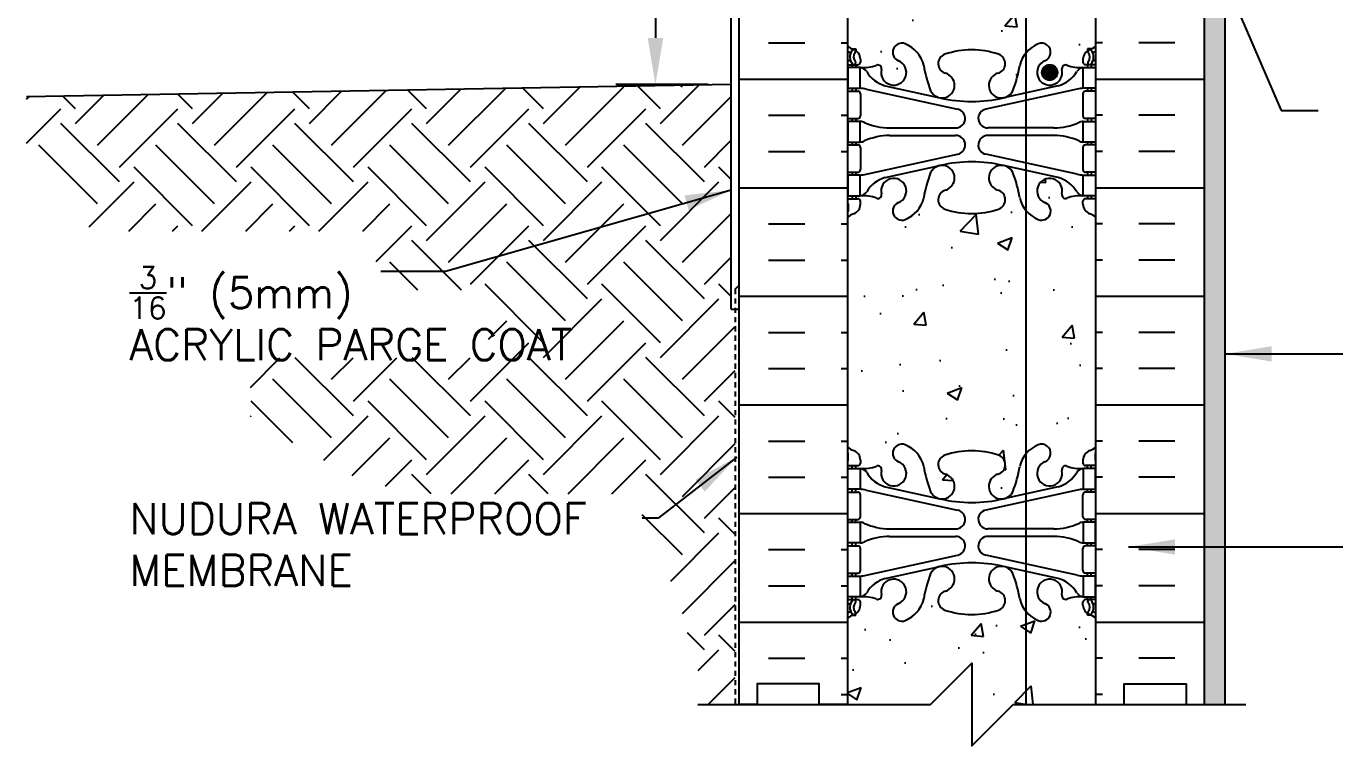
# Model space of a CAD drawing. Header units: inches. Extents: x 82.6 to 144.7, y 72.8 to 143.3.
# Drawn here: x 82.6 to 114.24, y 96.32 to 113.72 of the extents above; entities that cross this region are included whole.
import ezdxf

# ---------------------------------------------------------------- set-up
doc = ezdxf.new("R2010")
doc.units = ezdxf.units.IN
doc.header["$LTSCALE"] = 0.5
doc.header["$MEASUREMENT"] = 0
doc.linetypes.add('DASHED2', pattern=[0.375, 0.25, -0.125])
for name, color, linetype in [('HATCH', 12, 'Continuous'), ('line25', 2, 'Continuous'), ('LINE3', 3, 'Continuous'), ('LINE50', 5, 'Continuous'), ('LINE9', 9, 'Continuous'), ('TEXT', 4, 'Continuous'), ('Web_Edge', 9, 'Continuous')]:
    doc.layers.add(name, color=color, linetype=linetype)
doc.styles.add('DIM', font='romans.shx', dxfattribs={"width": 0.7})
doc.styles.add('ROMANS', font='romans.shx', dxfattribs={"height": 0.75})
doc.dimstyles.new('ext_12', dxfattribs={"dimscale": 12, "dimtxt": 0.09375, "dimasz": 0.09375, "dimexe": 0.09375, "dimexo": 0.0625, "dimgap": 0.0625, "dimtad": 1, "dimdec": 1, "dimzin": 3, "dimdsep": 46, "dimlunit": 4, "dimtxsty": 'DIM', "dimcen": 0.09, "dimdle": 0.09375, "dimclrt": 4, "dimadec": 0, "dimazin": 0, "dimtfac": 1, "dimtdec": 1, "dimtmove": 2, "dimatfit": 3, "dimfxl": 0, "dimfrac": 2, "dimtolj": 1, "dimtzin": 0, "dimarcsym": 0})

# ---------------------------------------------------------------- blocks, each defined once
blk = doc.blocks.new('6 web')
at = {"layer": 'Web_Edge'}
for p, q in [((-2.89, 6.845), (-2.8, 6.845)), ((-2.8, 6.845), (-2.8, 6.803)), ((2.89, 6.845), (2.8, 6.845)), ((2.8, 6.845), (2.8, 6.803)), ((-3, 6.566), (-2.958, 6.566)), ((-3, 6.466), (-2.752, 6.466)), ((-2.89, 6.466), (-2.89, 6.396)), ((-2.8, 6.466), (-2.8, 6.396)), ((-2.69, 6.596), (-2.69, 6.529)), ((2.69, 6.596), (2.69, 6.529)), ((3, 6.466), (2.752, 6.466)), ((2.8, 6.466), (2.8, 6.396)), ((2.89, 6.466), (2.89, 6.396)), ((3, 6.566), (2.958, 6.566)), ((-3, 5.826), (-2.752, 5.826)), ((-2.89, 5.896), (-2.89, 5.826)), ((-2.8, 5.896), (-2.8, 5.826)), ((-2.69, 5.764), (-2.69, 5.229)), ((-2.551, 5.872), (-0.34, 5.391)), ((-2.09, 5.955), (-0.768, 5.665)), ((2.551, 5.872), (0.34, 5.391)), ((2.09, 5.955), (0.768, 5.665)), ((2.69, 5.764), (2.69, 5.229)), ((3, 5.826), (2.752, 5.826)), ((2.8, 5.896), (2.8, 5.826)), ((2.89, 5.896), (2.89, 5.826)), ((-3, 5.166), (-2.752, 5.166)), ((-2.89, 5.166), (-2.89, 5.096)), ((-2.8, 5.166), (-2.8, 5.096)), ((3, 5.166), (2.752, 5.166)), ((2.8, 5.166), (2.8, 5.096)), ((2.89, 5.166), (2.89, 5.096)), ((-1.985, 4.936), (-0.389, 4.936)), ((-1.985, 4.756), (-0.389, 4.756)), ((1.985, 4.936), (0.389, 4.936)), ((1.985, 4.756), (0.389, 4.756)), ((-3, 4.526), (-2.752, 4.526)), ((-2.89, 4.596), (-2.89, 4.526)), ((-2.8, 4.596), (-2.8, 4.526)), ((-2.69, 4.464), (-2.69, 3.929)), ((2.69, 4.464), (2.69, 3.929)), ((3, 4.526), (2.752, 4.526)), ((2.8, 4.596), (2.8, 4.526)), ((2.89, 4.596), (2.89, 4.526)), ((-2.551, 3.82), (-0.34, 4.302)), ((2.551, 3.82), (0.34, 4.302)), ((-3, 3.866), (-2.752, 3.866)), ((-2.89, 3.866), (-2.89, 3.796)), ((-2.8, 3.866), (-2.8, 3.796)), ((-2.09, 3.737), (-0.768, 4.028)), ((2.09, 3.737), (0.768, 4.028)), ((3, 3.866), (2.752, 3.866)), ((2.8, 3.866), (2.8, 3.796)), ((2.89, 3.866), (2.89, 3.796)), ((-3, 3.226), (-2.752, 3.226)), ((-2.89, 3.296), (-2.89, 3.226)), ((-2.8, 3.296), (-2.8, 3.226)), ((3, 3.226), (2.752, 3.226)), ((2.8, 3.296), (2.8, 3.226)), ((2.89, 3.296), (2.89, 3.226)), ((-2.99, 3.106), (-2.99, 2.92)), ((-2.69, 3.096), (-2.69, 3.164)), ((2.69, 3.096), (2.69, 3.164)), ((2.99, 3.106), (2.99, 2.92)), ((-2.99, -3.106), (-2.99, -2.92)), ((-2.69, -3.096), (-2.69, -3.164)), ((2.69, -3.096), (2.69, -3.164)), ((2.99, -3.106), (2.99, -2.92)), ((-3, -3.226), (-2.752, -3.226)), ((-2.89, -3.296), (-2.89, -3.226)), ((-2.8, -3.296), (-2.8, -3.226)), ((3, -3.226), (2.752, -3.226)), ((2.8, -3.296), (2.8, -3.226)), ((2.89, -3.296), (2.89, -3.226)), ((-2.89, -3.866), (-2.89, -3.796)), ((-2.8, -3.866), (-2.8, -3.796)), ((-2.09, -3.737), (-0.768, -4.028)), ((2.09, -3.737), (0.768, -4.028)), ((2.8, -3.866), (2.8, -3.796)), ((2.89, -3.866), (2.89, -3.796)), ((-3, -3.866), (-2.752, -3.866)), ((-2.69, -4.464), (-2.69, -3.929)), ((-2.551, -3.82), (-0.34, -4.302)), ((2.551, -3.82), (0.34, -4.302)), ((2.69, -4.464), (2.69, -3.929)), ((3, -3.866), (2.752, -3.866)), ((-3, -4.526), (-2.752, -4.526)), ((-2.89, -4.596), (-2.89, -4.526)), ((-2.8, -4.596), (-2.8, -4.526)), ((3, -4.526), (2.752, -4.526)), ((2.8, -4.596), (2.8, -4.526)), ((2.89, -4.596), (2.89, -4.526)), ((-1.985, -4.756), (-0.389, -4.756)), ((-1.985, -4.936), (-0.389, -4.936)), ((1.985, -4.756), (0.389, -4.756)), ((1.985, -4.936), (0.389, -4.936)), ((-3, -5.166), (-2.752, -5.166)), ((-2.89, -5.166), (-2.89, -5.096)), ((-2.8, -5.166), (-2.8, -5.096)), ((-2.69, -5.764), (-2.69, -5.229)), ((2.69, -5.764), (2.69, -5.229)), ((3, -5.166), (2.752, -5.166)), ((2.8, -5.166), (2.8, -5.096)), ((2.89, -5.166), (2.89, -5.096)), ((-2.551, -5.872), (-0.34, -5.391)), ((-2.09, -5.955), (-0.768, -5.665)), ((2.551, -5.872), (0.34, -5.391)), ((2.09, -5.955), (0.768, -5.665)), ((-3, -5.826), (-2.752, -5.826)), ((-2.89, -5.896), (-2.89, -5.826)), ((-2.8, -5.896), (-2.8, -5.826)), ((3, -5.826), (2.752, -5.826)), ((2.8, -5.896), (2.8, -5.826)), ((2.89, -5.896), (2.89, -5.826)), ((-3, -6.466), (-2.752, -6.466)), ((-3, -6.566), (-2.958, -6.566)), ((-2.89, -6.466), (-2.89, -6.396)), ((-2.8, -6.466), (-2.8, -6.396)), ((-2.69, -6.596), (-2.69, -6.529)), ((2.69, -6.596), (2.69, -6.529)), ((3, -6.466), (2.752, -6.466)), ((2.8, -6.466), (2.8, -6.396)), ((2.89, -6.466), (2.89, -6.396)), ((3, -6.566), (2.958, -6.566)), ((-2.89, -6.845), (-2.8, -6.845)), ((-2.8, -6.845), (-2.8, -6.803)), ((2.8, -6.845), (2.8, -6.803)), ((2.89, -6.845), (2.8, -6.845))]:
    blk.add_line(p, q, dxfattribs=at)
for points in [[(-2.995, 5.896), (-2.695, 5.896), (-2.695, 6.396), (-2.995, 6.396)], [(2.995, 5.896), (2.695, 5.896), (2.695, 6.396), (2.995, 6.396)], [(-2.995, 4.596), (-2.695, 4.596), (-2.695, 5.096), (-2.995, 5.096)], [(2.995, 4.596), (2.695, 4.596), (2.695, 5.096), (2.995, 5.096)], [(-2.995, 3.296), (-2.695, 3.296), (-2.695, 3.796), (-2.995, 3.796)], [(2.995, 3.296), (2.695, 3.296), (2.695, 3.796), (2.995, 3.796)], [(-2.995, -3.296), (-2.695, -3.296), (-2.695, -3.796), (-2.995, -3.796)], [(2.995, -3.296), (2.695, -3.296), (2.695, -3.796), (2.995, -3.796)], [(-2.995, -4.596), (-2.695, -4.596), (-2.695, -5.096), (-2.995, -5.096)], [(2.995, -4.596), (2.695, -4.596), (2.695, -5.096), (2.995, -5.096)], [(-2.995, -5.896), (-2.695, -5.896), (-2.695, -6.396), (-2.995, -6.396)], [(2.995, -5.896), (2.695, -5.896), (2.695, -6.396), (2.995, -6.396)]]:
    blk.add_lwpolyline(points, close=True, dxfattribs=at)
for centre, radius, start, end in [((-1.69, 6.766), 0.22, 68.1963, 248.1963), ((-1.885, 6.278), 0.745, 13.2652, 68.1963), ((1.885, 6.278), 0.745, 111.8037, 166.7348), ((1.69, 6.766), 0.22, 291.8037, 111.8037), ((-2.69, 7.303), 0.5, 231.6833, 250.5288), ((-2.69, 7.303), 0.6, 238.8907, 245.0748), ((-2.696, 6.651), 0.25, 140.1145, 222.4609), ((-2.951, 6.741), 0.02, 340.7916, 65.0748), ((-2.854, 6.782), 0.045, 319.1879, 141.448), ((-2.94, 6.596), 0.25, 0, 70.5288), ((-2.696, 6.651), 0.16, 140.0001, 222.4609), ((-0.571, 6.49), 0.24, 108.923, 254.2747), ((0, 4.825), 2, 90, 108.923), ((0, 4.825), 2, 71.077, 90), ((0.571, 6.49), 0.24, 285.7253, 71.077), ((2.94, 6.596), 0.25, 109.4712, 180), ((2.854, 6.782), 0.045, 38.552, 220.8121), ((2.696, 6.651), 0.16, 317.5391, 39.9999), ((2.69, 7.303), 0.5, 289.4712, 308.3167), ((2.696, 6.651), 0.25, 317.5391, 39.8855), ((2.951, 6.741), 0.02, 114.9252, 199.2084), ((2.69, 7.303), 0.6, 294.9252, 301.1093), ((-2.958, 6.586), 0.02, 270, 14.1541), ((-2.848, 6.512), 0.045, 222.4609, 42.4609), ((-2.752, 6.529), 0.0625, 270, 0), ((-2.639, 7.395), 1, 266.7879, 289.9067), ((-2.738, 6.15), 0.25, 37.2777, 80.0823), ((-2.269, 6.369), 0.09, 346.6795, 108.8651), ((-1.885, 6.278), 0.305, 166.6795, 68.1963), ((1.803, 6.92), 3, 189.0273, 201.1984), ((-1.803, 6.92), 3, 338.8016, 350.9727), ((1.885, 6.278), 0.305, 111.8037, 13.3205), ((2.269, 6.369), 0.09, 71.1349, 193.3205), ((2.639, 7.395), 1, 250.0933, 273.2121), ((2.738, 6.15), 0.25, 99.9177, 142.7223), ((2.752, 6.529), 0.0625, 180, 270), ((2.848, 6.512), 0.045, 137.5391, 317.5391), ((2.958, 6.586), 0.02, 165.8459, 270), ((-1.891, 6.678), 0.75, 210.155, 254.5838), ((-0.718, 5.966), 0.305, 205.3782, 74.2747), ((0.718, 5.966), 0.305, 105.7253, 334.6218), ((1.891, 6.678), 0.75, 285.4162, 329.845), ((-2.752, 5.764), 0.0625, 0, 90), ((-2.786, 4.9), 1, 76.4291, 84.7991), ((2.786, 4.9), 1, 95.2009, 103.5709), ((2.752, 5.764), 0.0625, 90, 180), ((0, 8.932), 3.356, 256.7692, 270), ((-0.389, 5.166), 0.23, 270, 77.6055), ((0, 8.932), 3.356, 270, 283.2308), ((0.389, 5.166), 0.23, 102.3945, 270), ((-2.752, 5.229), 0.0625, 270, 0), ((-2.699, 4.877), 0.219, 60.4937, 88.92), ((-1.955, 6.536), 1.6, 246.5673, 268.9203), ((1.955, 6.536), 1.6, 271.0797, 293.4327), ((2.699, 4.877), 0.219, 91.08, 119.5063), ((2.752, 5.229), 0.0625, 180, 270), ((-1.955, 3.156), 1.6, 91.0797, 113.4327), ((-1.955, 3.156), 1.6, 91.0797, 113.4327), ((-0.389, 4.526), 0.23, 282.3945, 90), ((0.389, 4.526), 0.23, 90, 257.6055), ((1.955, 3.156), 1.6, 66.5673, 88.9203), ((1.955, 3.156), 1.6, 66.5673, 88.9203), ((-2.752, 4.464), 0.0625, 0, 90), ((-2.699, 4.815), 0.219, 271.08, 299.5063), ((-2.699, 4.815), 0.219, 271.08, 299.5063), ((2.699, 4.815), 0.219, 240.4937, 268.92), ((2.699, 4.815), 0.219, 240.4937, 268.92), ((2.752, 4.464), 0.0625, 90, 180), ((0, 0.761), 3.356, 90, 103.2308), ((0, 0.761), 3.356, 76.7692, 90), ((-2.752, 3.929), 0.0625, 270, 0), ((-2.786, 4.792), 1, 275.2009, 283.5709), ((1.803, 2.773), 3, 158.8016, 170.9727), ((-0.718, 3.727), 0.305, 285.7253, 154.6218), ((0.718, 3.727), 0.305, 25.3782, 254.2747), ((-1.803, 2.773), 3, 9.0273, 21.1984), ((2.786, 4.792), 1, 256.4291, 264.7991), ((2.752, 3.929), 0.0625, 180, 270), ((-1.891, 3.014), 0.75, 105.4162, 149.845), ((-1.885, 3.414), 0.305, 291.8037, 193.3205), ((1.885, 3.414), 0.305, 346.6795, 248.1963), ((1.891, 3.014), 0.75, 30.155, 74.5838), ((-2.752, 3.164), 0.0625, 360, 90), ((-2.738, 3.542), 0.25, 279.9177, 322.7223), ((-2.639, 2.298), 1, 70.0933, 93.2121), ((-2.269, 3.323), 0.09, 251.1349, 13.3205), ((-1.885, 3.414), 0.745, 291.8037, 346.7348), ((-0.571, 3.202), 0.24, 105.7253, 251.077), ((0.571, 3.202), 0.24, 288.923, 74.2747), ((1.885, 3.414), 0.745, 193.2652, 248.1963), ((2.269, 3.323), 0.09, 166.6795, 288.8651), ((2.639, 2.298), 1, 86.7879, 109.9067), ((2.738, 3.542), 0.25, 217.2777, 260.0823), ((2.752, 3.164), 0.0625, 90, 180), ((-3.01, 3.106), 0.02, 0, 60.012), ((-3.01, 2.92), 0.02, 301.073, 0), ((-2.69, 2.389), 0.6, 121.073, 121.1093), ((-2.69, 2.389), 0.5, 109.4712, 128.3167), ((-2.94, 3.096), 0.25, 289.4712, 360), ((-1.69, 2.927), 0.22, 111.8037, 291.8037), ((0, 4.867), 2, 251.077, 270), ((0, 4.867), 2, 270, 288.923), ((1.69, 2.927), 0.22, 248.1963, 68.1963), ((2.94, 3.096), 0.25, 180, 250.5288), ((2.69, 2.389), 0.5, 51.6833, 70.5288), ((3.01, 3.106), 0.02, 119.988, 180), ((3.01, 2.92), 0.02, 180, 238.927), ((2.69, 2.389), 0.6, 58.8907, 58.927), ((-2.69, -2.389), 0.5, 231.6833, 250.5288), ((-1.69, -2.927), 0.22, 68.1963, 248.1963), ((-1.885, -3.414), 0.745, 13.2652, 68.1963), ((1.885, -3.414), 0.745, 111.8037, 166.7348), ((1.69, -2.927), 0.22, 291.8037, 111.8037), ((2.69, -2.389), 0.5, 289.4712, 308.3167), ((-2.69, -2.389), 0.6, 238.8907, 238.927), ((-3.01, -2.92), 0.02, 360, 58.927), ((-3.01, -3.106), 0.02, 299.988, 360), ((-2.94, -3.096), 0.25, 0, 70.5288), ((-2.752, -3.164), 0.0625, 270, 0), ((-1.885, -3.414), 0.305, 166.6795, 68.1963), ((-0.571, -3.202), 0.24, 108.923, 254.2747), ((0, -4.867), 2, 90, 108.923), ((0, -4.867), 2, 71.077, 90), ((0.571, -3.202), 0.24, 285.7253, 71.077), ((1.885, -3.414), 0.305, 111.8037, 13.3205), ((2.94, -3.096), 0.25, 109.4712, 180), ((2.752, -3.164), 0.0625, 180, 270), ((3.01, -2.92), 0.02, 121.073, 180), ((3.01, -3.106), 0.02, 180, 240.012), ((2.69, -2.389), 0.6, 301.073, 301.1093), ((-2.639, -2.298), 1, 266.7879, 289.9067), ((-2.738, -3.542), 0.25, 37.2777, 80.0823), ((-1.891, -3.014), 0.75, 210.155, 254.5838), ((-2.269, -3.323), 0.09, 346.6795, 108.8651), ((1.803, -2.773), 3, 189.0273, 201.1984), ((-0.718, -3.727), 0.305, 205.3782, 74.2747), ((0.718, -3.727), 0.305, 105.7253, 334.6218), ((-1.803, -2.773), 3, 338.8016, 350.9727), ((1.891, -3.014), 0.75, 285.4162, 329.845), ((2.269, -3.323), 0.09, 71.1349, 193.3205), ((2.639, -2.298), 1, 250.0933, 273.2121), ((2.738, -3.542), 0.25, 99.9177, 142.7223), ((-2.786, -4.792), 1, 76.4291, 84.7991), ((2.786, -4.792), 1, 95.2009, 103.5709), ((-2.752, -3.929), 0.0625, 0, 90), ((0, -0.761), 3.356, 256.7692, 270), ((0, -0.761), 3.356, 270, 283.2308), ((2.752, -3.929), 0.0625, 90, 180), ((-0.389, -4.526), 0.23, 270, 77.6055), ((0.389, -4.526), 0.23, 102.3945, 270), ((-2.752, -4.464), 0.0625, 270, 0), ((-2.699, -4.815), 0.219, 60.4937, 88.92), ((-2.699, -4.815), 0.219, 60.4937, 88.92), ((-1.955, -3.156), 1.6, 246.5673, 268.9203), ((-1.955, -3.156), 1.6, 246.5673, 268.9203), ((1.955, -3.156), 1.6, 271.0797, 293.4327), ((1.955, -3.156), 1.6, 271.0797, 293.4327), ((2.699, -4.815), 0.219, 91.08, 119.5063), ((2.699, -4.815), 0.219, 91.08, 119.5063), ((2.752, -4.464), 0.0625, 180, 270), ((-1.955, -6.536), 1.6, 91.0797, 113.4327), ((-0.389, -5.166), 0.23, 282.3945, 90), ((0.389, -5.166), 0.23, 90, 257.6055), ((1.955, -6.536), 1.6, 66.5673, 88.9203), ((-2.752, -5.229), 0.0625, 0, 90), ((-2.699, -4.877), 0.219, 271.08, 299.5063), ((2.699, -4.877), 0.219, 240.4937, 268.92), ((2.752, -5.229), 0.0625, 90, 180), ((-0.718, -5.966), 0.305, 285.7253, 154.6218), ((0, -8.932), 3.356, 90, 103.2308), ((0, -8.932), 3.356, 76.7692, 90), ((0.718, -5.966), 0.305, 25.3782, 254.2747), ((-2.752, -5.764), 0.0625, 270, 0), ((-2.786, -4.9), 1, 275.2009, 283.5709), ((-1.891, -6.678), 0.75, 105.4162, 149.845), ((-1.885, -6.278), 0.305, 291.8037, 193.3205), ((1.803, -6.92), 3, 158.8016, 170.9727), ((-1.803, -6.92), 3, 9.0273, 21.1984), ((1.885, -6.278), 0.305, 346.6795, 248.1963), ((1.891, -6.678), 0.75, 30.155, 74.5838), ((2.786, -4.9), 1, 256.4291, 264.7991), ((2.752, -5.764), 0.0625, 180, 270), ((-2.738, -6.15), 0.25, 279.9177, 322.7223), ((-0.571, -6.49), 0.24, 105.7253, 251.077), ((0.571, -6.49), 0.24, 288.923, 74.2747), ((2.738, -6.15), 0.25, 217.2777, 260.0823), ((-2.958, -6.586), 0.02, 345.8459, 90), ((-2.696, -6.651), 0.25, 137.5391, 219.8855), ((-2.848, -6.512), 0.045, 317.5391, 137.5391), ((-2.94, -6.596), 0.25, 289.4712, 360), ((-2.696, -6.651), 0.16, 137.5391, 219.9999), ((-2.752, -6.529), 0.0625, 360, 90), ((-2.639, -7.395), 1, 70.0933, 93.2121), ((-2.269, -6.369), 0.09, 251.1349, 13.3205), ((-1.69, -6.766), 0.22, 111.8037, 291.8037), ((-1.885, -6.278), 0.745, 291.8037, 346.7348), ((1.885, -6.278), 0.745, 193.2652, 248.1963), ((1.69, -6.766), 0.22, 248.1963, 68.1963), ((2.269, -6.369), 0.09, 166.6795, 288.8651), ((2.639, -7.395), 1, 86.7879, 109.9067), ((2.752, -6.529), 0.0625, 90, 180), ((2.94, -6.596), 0.25, 180, 250.5288), ((2.848, -6.512), 0.045, 42.4609, 222.4609), ((2.696, -6.651), 0.16, 320.0001, 42.4609), ((2.696, -6.651), 0.25, 320.1145, 42.4609), ((2.958, -6.586), 0.02, 90, 194.1541), ((-2.69, -7.303), 0.6, 114.9252, 121.1093), ((-2.69, -7.303), 0.5, 109.4712, 128.3167), ((-2.951, -6.741), 0.02, 294.9252, 19.2084), ((-2.854, -6.782), 0.045, 218.552, 40.8121), ((0, -4.825), 2, 251.077, 270), ((0, -4.825), 2, 270, 288.923), ((2.854, -6.782), 0.045, 139.1879, 321.448), ((2.69, -7.303), 0.5, 51.6833, 70.5288), ((2.951, -6.741), 0.02, 160.7916, 245.0748), ((2.69, -7.303), 0.6, 58.8907, 65.0748)]:
    blk.add_arc(centre, radius, start, end, dxfattribs=at)

msp = doc.modelspace()

# ---------------------------------------------------------------- hatches: boundary and pattern name
at = {"layer": 'HATCH'}
h = msp.add_hatch(dxfattribs=at)
h.set_pattern_fill('AR-SAND', color=256, scale=0.25, style=0)
h.paths.add_polyline_path([(111.586, 119.87), (111.086, 119.87), (111.086, 115.32), (111.086, 97.32), (111.586, 97.32)])
h = msp.add_hatch(dxfattribs=at)
h.set_pattern_fill('INSUL', color=256, scale=7, style=0)
h.set_pattern_definition([(0, (-2823.7005, -299.6892), (0, 2.625), []), (0, (-2823.7005, -298.8142), (0, 2.625), [0.875, -0.875]), (0, (-2823.7005, -297.9392), (0, 2.625), [0.875, -0.875])])
h.paths.add_polyline_path([(99.836, 97.32), (100.274, 97.32), (100.274, 97.82), (101.774, 97.82), (101.774, 97.32), (102.461, 97.32), (102.461, 115.32), (101.774, 115.32), (101.774, 115.82), (100.274, 115.82), (100.274, 115.32), (99.836, 115.32)])
h = msp.add_hatch(dxfattribs=at)
h.set_pattern_fill('INSUL', color=256, scale=7, style=0)
h.set_pattern_definition([(180, (3034.6227, -299.6892), (0, 2.625), []), (180, (3034.6227, -298.8142), (0, 2.625), [0.875, -0.875]), (180, (3034.6227, -297.9392), (0, 2.625), [0.875, -0.875])])
h.paths.add_polyline_path([(111.086, 97.32), (110.649, 97.32), (110.649, 97.82), (109.149, 97.82), (109.149, 97.32), (108.461, 97.32), (108.461, 115.32), (109.149, 115.32), (109.149, 115.82), (110.649, 115.82), (110.649, 115.32), (111.086, 115.32)])
h = msp.add_hatch(dxfattribs=at)
h.set_pattern_fill('AR-CONC', color=256, scale=0.5, style=0)
h.set_pattern_definition([(50, (-2823.7005, -299.6892), (3.586301, -0.3137607), [0.375, -4.125]), (355, (-2823.7005, -299.6892), (-0.6937567, 3.7609607), [0.3, -3.3]), (100.4514, (-2823.4016, -299.7154), (2.892547, 3.4471977), [0.318701, -3.5057106]), (46.1842, (-2823.7005, -298.6892), (5.336205, -0.827595), [0.5625, -6.1875]), (96.6356, (-2823.256, -298.758), (4.6733135, 4.870589), [0.478051, -5.258565]), (351.1842, (-2823.7005, -298.689), (4.67331, 4.870593), [0.45, -4.95]), (21, (-2823.2005, -298.9392), (2.9845353, -2.0130945), [0.375, -4.125]), (326, (-2823.2005, -298.9392), (1.2165767, 3.62575), [0.3, -3.3]), (71.4514, (-2822.9518, -299.107), (4.201113, 1.6126525), [0.318701, -3.5057106]), (37.5, (-2823.7005, -299.6892), (0.0607993, 1.66446927), [0, -3.26, 0, -3.35, 0, -3.3125]), (7.5, (-2823.7005, -299.6892), (1.3153477, 1.9720586), [0, -1.91, 0, -3.185, 0, -1.2625]), (327.5, (-2824.8155, -299.6892), (2.6691122, -0.11277436), [0, -1.25, 0, -3.9, 0, -5.175]), (317.5, (-2825.3155, -299.6892), (2.9159308, 0.500525), [0, -1.625, 0, -2.59, 0, -3.675])])
h.paths.add_polyline_path([(105.461, 113.146, -0.082755), (106.11, 113.038, -0.735593), (106.097, 112.58, 0.955472), (106.235, 111.986), (106.255, 111.99, 0.223253), (106.455, 112.155, 0.053157), (106.621, 112.769, -0.24438), (107.069, 113.29, -1), (107.233, 112.882, 2.182095), (107.643, 112.669, -0.601435), (107.762, 112.774, 0.10046), (108.156, 112.716), (108.261, 112.716), (108.261, 112.786), (108.214, 112.786, -0.414214), (108.151, 112.849), (108.151, 112.916, -0.249069), (108.261, 113.124), (108.261, 113.165), (108.351, 113.165, 0.064398), (108.461, 113.231), (108.461, 115.32), (102.461, 115.32), (102.461, 113.231, 0.064398), (102.571, 113.165), (102.661, 113.165), (102.661, 113.124, -0.249069), (102.771, 112.916), (102.771, 112.849, -0.414214), (102.709, 112.786), (102.661, 112.786), (102.661, 112.716), (102.766, 112.716, 0.10046), (103.16, 112.774, -0.601435), (103.279, 112.669, 2.182095), (103.689, 112.882, -1), (103.853, 113.29, -0.24438), (104.301, 112.769, 0.053157), (104.467, 112.155, 0.223253), (104.667, 111.99), (104.687, 111.986, 0.955472), (104.825, 112.58, -0.735593), (104.812, 113.038, -0.082755)])
h.paths.add_polyline_path([(108.461, 106.32), (108.461, 109.102, 0.082415), (108.318, 109.181, -0.317837), (108.151, 109.416), (108.151, 109.484, -0.414214), (108.214, 109.546), (108.261, 109.546), (108.261, 109.616), (108.156, 109.616, 0.10046), (107.762, 109.559, -0.601435), (107.643, 109.664, 2.182095), (107.233, 109.451, -1), (107.069, 109.043, -0.24438), (106.621, 109.564, 0.053157), (106.455, 110.178, 0.223253), (106.255, 110.342), (106.235, 110.347, 0.955472), (106.097, 109.753, -0.735593), (106.11, 109.295, -0.082755), (105.461, 109.187, -0.082755), (104.812, 109.295, -0.735593), (104.825, 109.753, 0.955472), (104.687, 110.347), (104.667, 110.342, 0.223253), (104.467, 110.178, 0.053157), (104.301, 109.564, -0.24438), (103.853, 109.043, -1), (103.689, 109.451, 2.182095), (103.279, 109.664, -0.601435), (103.16, 109.559, 0.10046), (102.766, 109.616), (102.661, 109.616), (102.661, 109.546), (102.709, 109.546, -0.414214), (102.771, 109.484), (102.771, 109.416, -0.317837), (102.604, 109.181, 0.082415), (102.461, 109.102), (102.461, 106.32)])
h.paths.add_polyline_path([(102.461, 106.32), (102.461, 103.539, 0.082415), (102.604, 103.46, -0.317837), (102.771, 103.224), (102.771, 103.157, -0.414214), (102.709, 103.094), (102.661, 103.094), (102.661, 103.024), (102.766, 103.024, 0.10046), (103.16, 103.081, -0.601435), (103.279, 102.976, 2.182095), (103.689, 103.189, -1), (103.853, 103.598, -0.24438), (104.301, 103.077, 0.053157), (104.467, 102.463, 0.223253), (104.667, 102.298), (104.687, 102.294, 0.955472), (104.825, 102.887, -0.735593), (104.812, 103.345, -0.082755), (105.461, 103.453, -0.082755), (106.11, 103.345, -0.735593), (106.097, 102.887, 0.955472), (106.235, 102.294), (106.255, 102.298, 0.223253), (106.455, 102.463, 0.053157), (106.621, 103.077, -0.24438), (107.069, 103.598, -1), (107.233, 103.189, 2.182095), (107.643, 102.976, -0.601435), (107.762, 103.081, 0.10046), (108.156, 103.024), (108.261, 103.024), (108.261, 103.094), (108.214, 103.094, -0.414214), (108.151, 103.157), (108.151, 103.224, -0.317837), (108.318, 103.46, 0.082415), (108.461, 103.539), (108.461, 106.32)])
h.paths.add_polyline_path([(104.812, 99.603, -0.735593), (104.825, 100.061, 0.955472), (104.687, 100.654), (104.667, 100.65, 0.223253), (104.467, 100.485, 0.053157), (104.301, 99.871, -0.24438), (103.853, 99.35, -1), (103.689, 99.759, 2.182095), (103.279, 99.972, -0.601435), (103.16, 99.867, 0.10046), (102.766, 99.924), (102.661, 99.924), (102.661, 99.854), (102.709, 99.854, -0.414214), (102.771, 99.792), (102.771, 99.724, -0.249069), (102.661, 99.517), (102.661, 99.475), (102.571, 99.475, 0.064398), (102.461, 99.409), (102.461, 97.32), (108.461, 97.32), (108.461, 99.409, 0.064398), (108.351, 99.475), (108.261, 99.475), (108.261, 99.517, -0.249069), (108.151, 99.724), (108.151, 99.792, -0.414214), (108.214, 99.854), (108.261, 99.854), (108.261, 99.924), (108.156, 99.924, 0.10046), (107.762, 99.867, -0.601435), (107.643, 99.972, 2.182095), (107.233, 99.759, -1), (107.069, 99.35, -0.24438), (106.621, 99.871, 0.053157), (106.455, 100.485, 0.223253), (106.255, 100.65), (106.235, 100.654, 0.955472), (106.097, 100.061, -0.735593), (106.11, 99.603, -0.082755), (105.461, 99.495, -0.082755)])
h = msp.add_hatch(dxfattribs=at)
h.set_pattern_fill('EARTH', color=256, scale=8, angle=45, style=0)
h.set_pattern_definition([(45, (0, -0.0044), (2e-16, 2.828427), [2, -2]), (45, (-0.5303, 0.526), (2e-16, 2.828427), [2, -2]), (45, (-1.0607, 1.0563), (2e-16, 2.828427), [2, -2]), (135, (-1.0607, 1.4098), (-2.828427, 4e-16), [2, -2]), (135, (-0.5303, 1.9402), (-2.828427, 4e-16), [2, -2]), (135, (0, 2.4705), (-2.828427, 4e-16), [2, -2])])
h.paths.add_polyline_path([(82.611, 110.13), (82.6, 110.138), (82.63, 110.116), (82.659, 110.095), (82.688, 110.073), (82.718, 110.051), (82.747, 110.029), (82.776, 110.007), (82.805, 109.985), (82.834, 109.963), (82.864, 109.941), (82.893, 109.919), (82.922, 109.896), (82.951, 109.874), (82.979, 109.852), (83.008, 109.829), (83.037, 109.807), (83.066, 109.784), (83.094, 109.761), (83.123, 109.739), (83.152, 109.716), (83.18, 109.693), (83.209, 109.67), (83.237, 109.647), (83.265, 109.624), (83.294, 109.6), (83.322, 109.577), (83.35, 109.554), (83.378, 109.53), (83.406, 109.507), (83.434, 109.483), (83.462, 109.46), (83.49, 109.436), (83.518, 109.412), (83.546, 109.388), (83.574, 109.364), (83.601, 109.34), (83.629, 109.316), (83.657, 109.292), (83.684, 109.268), (83.712, 109.244), (83.739, 109.22), (83.766, 109.195), (83.794, 109.171), (83.821, 109.146), (83.848, 109.122), (83.875, 109.097), (83.902, 109.072), (83.929, 109.047), (83.956, 109.022), (83.983, 108.997), (84.01, 108.972), (84.036, 108.947), (84.063, 108.922), (84.09, 108.897), (84.116, 108.872), (84.143, 108.846), (84.169, 108.821), (84.196, 108.795), (84.222, 108.77), (84.229, 108.763), (91.058, 108.763), (91.058, 107.335), (93.778, 107.335), (93.778, 105.702), (88.02, 105.702), (88.02, 104.203), (90.718, 102.724), (90.753, 102.717), (90.789, 102.71), (90.824, 102.702), (90.859, 102.695), (90.895, 102.687), (90.93, 102.68), (90.965, 102.672), (91, 102.664), (91.035, 102.657), (91.07, 102.649), (91.105, 102.642), (91.14, 102.634), (91.175, 102.626), (91.21, 102.619), (91.245, 102.611), (91.28, 102.603), (91.314, 102.596), (91.349, 102.588), (91.384, 102.58), (91.419, 102.573), (91.453, 102.565), (91.488, 102.557), (91.522, 102.549), (91.557, 102.542), (91.591, 102.534), (91.626, 102.526), (91.66, 102.518), (91.695, 102.51), (91.729, 102.503), (91.763, 102.495), (91.798, 102.487), (91.832, 102.479), (91.866, 102.471), (91.9, 102.463), (91.934, 102.455), (91.968, 102.448), (92.002, 102.44), (92.036, 102.432), (92.07, 102.424), (92.104, 102.416), (92.107, 102.415), (97.496, 102.415), (97.496, 101.146), (97.5, 101.145), (97.969, 100.713), (98.275, 100.128), (99.086, 97.32), (99.742, 97.32), (99.742, 106.875), (99.649, 106.875), (99.649, 112.316), (82.611, 112.018)])
at = {"layer": 'LINE3'}
msp.add_hatch(color=256, dxfattribs=at).paths.add_polyline_path([(107.159, 112.598, 1), (107.534, 112.598, 1)])

# ---------------------------------------------------------------- linework, layer by layer
at = {"layer": 'line25'}
for p, q in [((102.461, 115.32), (102.461, 97.32)), ((108.461, 97.32), (108.461, 115.32))]:
    msp.add_line(p, q, dxfattribs=at)
at = {"layer": 'LINE3'}
msp.add_line((106.769, 138.559), (106.769, 97.32), dxfattribs=at)
msp.add_circle((107.346, 112.598), 0.188, dxfattribs=at)
at = {"layer": 'LINE50'}
for p, q in [((99.836, 97.32), (99.836, 115.32)), ((111.086, 97.32), (111.086, 115.32)), ((82.611, 112.018), (99.649, 112.316))]:
    msp.add_line(p, q, dxfattribs=at)
for points in [[(102.461, 97.32), (101.774, 97.32), (101.774, 97.82), (100.274, 97.82), (100.274, 97.32), (99.836, 97.32)], [(108.461, 97.32), (109.149, 97.32), (109.149, 97.82), (110.649, 97.82), (110.649, 97.32), (111.086, 97.32)]]:
    msp.add_lwpolyline(points, dxfattribs=at)
at = {"layer": 'LINE9'}
for p, q in [((111.586, 97.32), (111.586, 119.87)), ((99.649, 106.879), (99.649, 118.879)), ((99.649, 106.879), (99.836, 106.879))]:
    msp.add_line(p, q, dxfattribs=at)
at = {"layer": 'LINE9', "linetype": 'DASHED2'}
for q in [(99.836, 107.455), (99.742, 97.32)]:
    msp.add_line((99.742, 107.361), q, dxfattribs=at)
at = {"layer": 'LINE9'}
msp.add_lwpolyline([(98.836, 97.32), (104.461, 97.32), (105.461, 98.32), (105.461, 96.32), (106.461, 97.32), (112.086, 97.32)], dxfattribs=at)
at = {"layer": 'TEXT'}
for p, q in [((97.815, 117.195), (97.815, 113.431)), ((99.085, 112.306), (96.856, 112.306))]:
    msp.add_line(p, q, dxfattribs=at)
msp.add_solid([(97.627, 113.431), (98.002, 113.431), (97.814, 112.306)], dxfattribs=at)

# ---------------------------------------------------------------- block references
at = {"layer": 'line25'}
msp.add_blockref('6 web', (105.461, 106.32), dxfattribs=at)

# ---------------------------------------------------------------- texts
at = {"layer": 'TEXT', "char_height": 0.75, "attachment_point": 4, "style": 'ROMANS'}
for s, insert, width in [('\\A1;{\\H0.7x;\\S3/16;}" (5mm) \\PACRYLIC PARGE COAT', (85.095, 106.771), 11.74859), ('\\A1;NUDURA WATERPROOF MEMBRANE', (85.095, 101.19), 12.78313)]:
    msp.add_mtext(s, dxfattribs=dict(at, insert=insert, width=width))

# ---------------------------------------------------------------- leaders
at = {"layer": 'TEXT'}
for points in [[(109.774, 119.058), (112.942, 111.678), (113.839, 111.678)], [(99.649, 109.756), (92.736, 107.788), (91.174, 107.788)], [(111.586, 105.795), (117.708, 105.795)], [(99.782, 103.302), (97.882, 101.823), (97.495, 101.823)], [(109.25, 101.127), (118.09, 101.127)]]:
    msp.add_leader(points, dimstyle='ext_12', override={"dimgap": 0.0625, "dimtad": 0}, dxfattribs=at)

doc.saveas('drawing.dxf')
